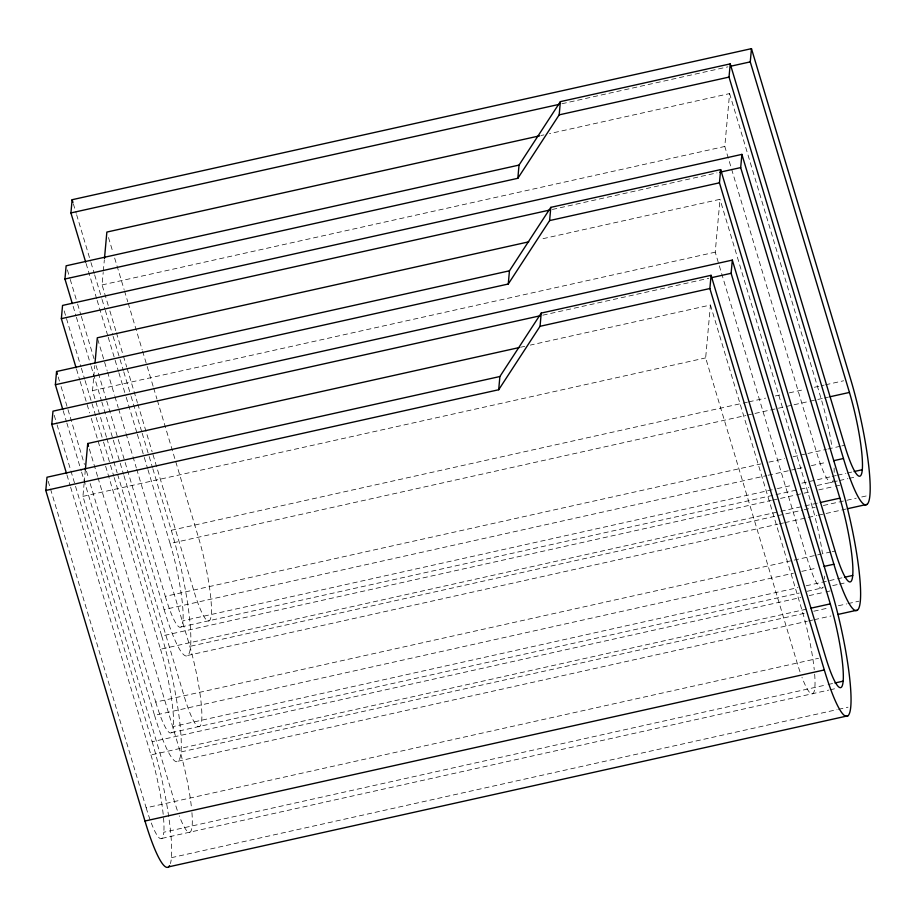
<?xml version="1.0" encoding="UTF-8"?>
<svg xmlns="http://www.w3.org/2000/svg" width="916" height="916" viewBox="0 0 916 916"><rect width="100%" height="100%" fill="white"/><g stroke="black" fill="none" stroke-linecap="round" stroke-linejoin="round"><path stroke-width="0.69" stroke-dasharray="4.58 3.44" d="M177.292 810.317A58.681 8.942 77.5 0 1 174.475 801.511L82.932 496.369L84.066 483.854M84.192 482.469L85.325 469.942M106.462 437.172L92.505 390.651L93.638 378.136M93.764 376.739L94.772 365.61M108.237 305.463L102.077 284.933L103.21 272.418M103.336 271.022L104.344 259.892M800.012 671.84A58.681 8.942 77.5 0 1 797.195 663.024L705.652 357.893L710.438 305.028L530.33 345.092M823.175 587.042A58.681 8.942 77.5 0 1 806.767 557.306L715.224 252.175L720.01 199.31L539.902 239.362M833.308 479.973A58.681 8.942 77.5 0 1 816.339 451.588L724.796 146.457L729.583 93.592L549.474 133.644M561.943 103.748L727.945 66.834M541.093 135.511L543.886 134.892M102.077 284.933L724.796 146.457M552.371 209.466L716.976 172.861M92.505 390.651L715.224 252.175M542.799 315.184L708.801 278.269M520.551 347.256L524.742 346.328M82.932 496.369L705.652 357.893M152.858 468.82L171.292 530.284L741.823 403.418M743.22 403.109L747.41 402.17M748.807 401.861L765.536 398.139M775.302 395.975L780.89 394.727M789.26 392.872L804.603 389.46M814.358 387.285L824.125 385.109M825.522 384.8L843.659 380.77M147.968 469.736L170.101 543.509L745.738 415.498M747.124 415.188L808.977 401.426M809.962 401.208L822.934 398.323M824.331 398.013L828.511 397.086M106.714 401.036L165.315 596.362L760.956 463.908M768.868 462.145L784.668 458.63M793.038 456.775L806.985 453.672M807.969 453.454L826.518 449.332M827.915 449.012L840.464 446.229M841.861 445.909L844.655 445.291M123.958 475.713L164.113 609.575L766.726 475.576M768.123 475.255L796.027 469.061M797.424 468.752L803 467.504M811.37 465.649L826.713 462.236M165.315 596.362A58.681 8.942 77.5 0 0 182.96 620.785L776.012 488.904M777.386 488.606L792.455 485.251M801.878 483.156L831.201 476.641M832.163 476.423L836.274 475.507M837.648 475.198L845.869 473.377M847.231 473.068L852.716 471.855M181.013 626.945L799.096 489.499M800.492 489.19L808.839 487.335M817.198 485.48L838.071 480.831M839.468 480.522L847.815 478.667M849.212 478.358L856.174 476.812M114.191 477.557L161.72 636.013L771.318 500.445M772.703 500.136L810.374 491.766M818.744 489.9L834.087 486.488M835.484 486.178L839.663 485.251M105.615 466.187L160.529 649.226L779.882 511.494M780.844 511.277L803.595 506.216M804.992 505.907L818.938 502.804M164.113 609.575A88.016 13.419 77.5 0 0 190.597 646.215L802.817 510.075M804.191 509.765L815.148 507.327M823.358 505.506L856.231 498.19M861.716 496.976L868.563 495.453M187.666 655.455L777.913 524.192M779.298 523.883L783.478 522.956M784.863 522.647L816.889 515.525M818.274 515.216L846.121 509.033M90.169 483.534L155.743 702.08L821.125 554.111M830.892 551.947L822.522 553.802A58.681 8.942 77.5 0 0 811.553 504.453L720.01 199.31M832.289 551.638L835.083 551.008M81.604 472.152L154.541 715.304L793.428 573.221M801.798 571.366L817.141 567.954M155.743 702.08A58.681 8.942 77.5 0 0 173.387 726.514L797.939 587.625M806.16 585.793L843.144 577.572M171.441 732.663L799.267 593.053M807.111 591.312L822.934 587.786M832.678 585.622L838.243 584.385M839.64 584.076L846.602 582.53M57.078 424.829L152.148 741.731L800.802 597.484M809.172 595.618L824.514 592.205M825.911 591.896L830.091 590.969M70.635 487.22L150.957 754.944L809.366 608.522M154.541 715.304A88.016 13.419 77.5 0 0 181.024 751.933L805.576 613.056M813.786 611.224L828.854 607.869M838.438 605.739L846.659 603.919M848.033 603.61L858.99 601.171M178.093 761.173L807.317 621.254M808.702 620.945L812.881 620.006M814.278 619.697L830.984 615.987M48.227 481.335L146.171 807.809L818.526 658.283M146.171 807.809A58.681 8.942 77.5 0 0 163.815 832.232L826.724 684.813M828.087 684.515L833.571 683.29M161.869 838.392L828.671 690.103M830.068 689.794L837.029 688.248M171.452 857.662L837.087 709.637M838.461 709.327L848.044 707.198M729.583 93.592L821.125 398.723A58.681 8.942 77.5 0 1 831.888 446.619M710.438 305.028L801.981 610.17A58.681 8.942 77.5 0 1 814.244 669.63M108.5 237.542L113.023 252.598M114.66 258.072L124.107 289.548M124.507 290.91L127.793 301.856M128.206 303.23L142.163 349.752M142.575 351.114L153.247 386.689M153.659 388.063L156.945 399.01M157.357 400.372L198.406 537.211A58.681 8.942 77.5 0 1 211.275 614.499A58.681 8.942 77.5 0 1 193.619 590.064L152.571 453.237M109.874 310.936L116.034 331.455M116.447 332.829L123.007 354.721M123.42 356.084L126.706 367.03M127.118 368.404L137.377 402.605M137.789 403.979L152.159 451.874M73.349 203.821L76.223 213.382M76.635 214.756L90.569 261.197M90.97 262.56L94.256 273.483M94.657 274.857L101.63 298.078M102.042 299.44L104.905 309.001M105.317 310.364L112.691 334.958M113.103 336.321L119.664 358.179M120.065 359.541L123.351 370.476M123.763 371.839L130.725 395.059M131.137 396.422L141.785 431.94M142.198 433.302L148.758 455.16M149.171 456.523L152.445 467.458M86.093 263.476L96.741 298.994M97.153 300.368L107.813 335.874M108.214 337.248L118.462 371.392M118.874 372.755L125.836 395.975M126.248 397.349L136.908 432.856M137.32 434.23L143.869 456.088M144.281 457.45L147.556 468.374M97.703 339.16L107.138 370.637M107.55 371.999L114.534 395.265M114.947 396.628L118.221 407.574M118.633 408.948L125.618 432.203M126.03 433.577L136.289 467.79M136.702 469.152L188.833 642.929A58.681 8.942 77.5 0 1 201.703 720.216A58.681 8.942 77.5 0 1 184.047 695.794L117.546 474.122M67.372 269.899L69.834 278.098M70.234 279.46L77.207 302.681M77.62 304.043L80.894 314.978M81.306 316.341L94.004 358.683M96.054 365.518L106.302 399.662M73.143 306.333L76.005 315.894M76.417 317.268L90.764 365.072M91.176 366.434L101.413 400.59M101.825 401.952L112.897 438.833M113.298 440.195L123.546 474.351M106.874 438.546L117.133 472.748M64.189 310.913L80.997 366.915M81.398 368.278L84.684 379.213M85.085 380.575L95.745 416.093M96.157 417.456L103.119 440.676M103.531 442.039L110.092 463.897M110.504 465.259L113.779 476.194M76.52 369.205L79.795 380.129M80.207 381.491L89.631 412.91M91.268 418.372L105.203 464.824M89.356 448.989L97.565 476.354M97.978 477.717L179.261 748.647A58.681 8.942 77.5 0 1 191.524 808.118M58.212 376.98L59.437 381.079M61.074 386.541L84.432 464.401M86.482 471.236L88.531 478.06M63.158 410.689L66.433 421.612M66.845 422.986L81.192 470.79M54.204 415.269L56.666 423.455M66.948 474.923L70.223 485.846M170.101 543.509A58.681 8.942 77.5 0 1 182.96 620.785M171.292 530.284A88.016 13.419 77.5 0 1 190.597 646.215M834.121 468.019A58.681 8.942 77.5 0 1 834.167 472.45M160.529 649.226A58.681 8.942 77.5 0 1 173.387 726.514M161.72 636.013A88.016 13.419 77.5 0 1 181.024 751.933M824.606 576.072A58.681 8.942 77.5 0 1 824.572 579.152M150.957 754.944A58.681 8.942 77.5 0 1 163.815 832.232M152.148 741.731A88.016 13.419 77.5 0 1 170.41 863.593M814.656 674.153A58.681 8.942 77.5 0 1 801.992 677.348M191.936 812.641A58.681 8.942 77.5 0 1 179.273 815.824"/><path stroke-width="1.37" d="M169.575 865.62A88.016 13.419 77.5 0 1 144.968 821.022L45.8 490.461L46.991 477.236L499.884 376.522L541.241 313.077L711.079 275.315L825.511 656.738A58.681 8.942 77.5 0 0 843.155 681.16L834.934 682.993M66.536 473.561L51.777 424.383L52.979 411.17L732.319 260.098L831.488 590.66A88.016 13.419 77.5 0 1 850.781 706.591A88.016 13.419 77.5 0 1 824.308 669.951L709.877 288.529L711.079 275.315M62.746 409.326L55.372 384.731L56.563 371.518L509.456 270.804L550.814 207.359L720.652 169.597L835.083 551.008A58.681 8.942 77.5 0 0 852.727 575.443L844.506 577.263M76.108 367.831L61.349 318.665L62.551 305.44L741.891 154.38L841.06 484.942A88.016 13.419 77.5 0 1 860.353 600.873A88.016 13.419 77.5 0 1 833.881 564.233L719.449 182.811L720.652 169.597M72.318 303.608L64.944 279.014L66.135 265.8L519.029 165.086L560.386 101.642L730.224 63.88L844.655 445.291A58.681 8.942 77.5 0 0 862.3 469.725L854.078 471.545M85.68 262.113L70.921 212.936L72.124 199.722L751.463 48.651L850.632 379.224A88.016 13.419 77.5 0 1 869.925 495.144A88.016 13.419 77.5 0 1 843.453 458.504L729.022 77.093L730.224 63.88M85.325 469.942L87.718 443.516L519.154 347.576M95.024 362.828L97.291 337.798L528.727 241.847M104.47 258.507L106.863 232.069L539.696 135.82M45.8 490.461L498.693 389.747L499.884 376.522M55.372 384.731L508.265 284.017L509.456 270.804M64.944 279.014L517.838 178.299L519.029 165.086M498.693 389.747L540.039 326.302L541.241 313.077M508.265 284.017L549.611 220.573L550.814 207.359M517.838 178.299L559.184 114.855L560.386 101.642M843.155 681.16A58.681 8.942 77.5 0 0 830.297 603.873L731.117 273.311L732.319 260.098M852.727 575.443A58.681 8.942 77.5 0 0 839.869 498.155L740.689 167.594L741.891 154.38M862.3 469.725A58.681 8.942 77.5 0 0 849.441 392.437L750.261 61.876L751.463 48.651M70.921 212.936L559.161 104.367M730.728 66.215L750.261 61.876M559.184 114.855L729.022 77.093M61.349 318.665L549.589 210.085M719.77 172.242L740.689 167.594M549.611 220.573L719.449 182.811M51.777 424.383L540.016 315.814M711.583 277.651L731.117 273.311M540.039 326.302L709.877 288.529M829.907 396.777L849.441 392.437M833.686 460.679L843.453 458.504M820.335 502.495L839.869 498.155M847.506 508.724L867.005 504.384M824.114 566.397L833.881 564.233M810.763 608.213L830.297 603.873M837.945 614.441L857.433 610.102M144.968 821.022L824.308 669.951M168.521 866.891L847.861 715.82M72.124 199.722L72.948 202.459M87.718 443.516L88.543 446.252M56.563 371.518L57.387 374.255"/></g></svg>
